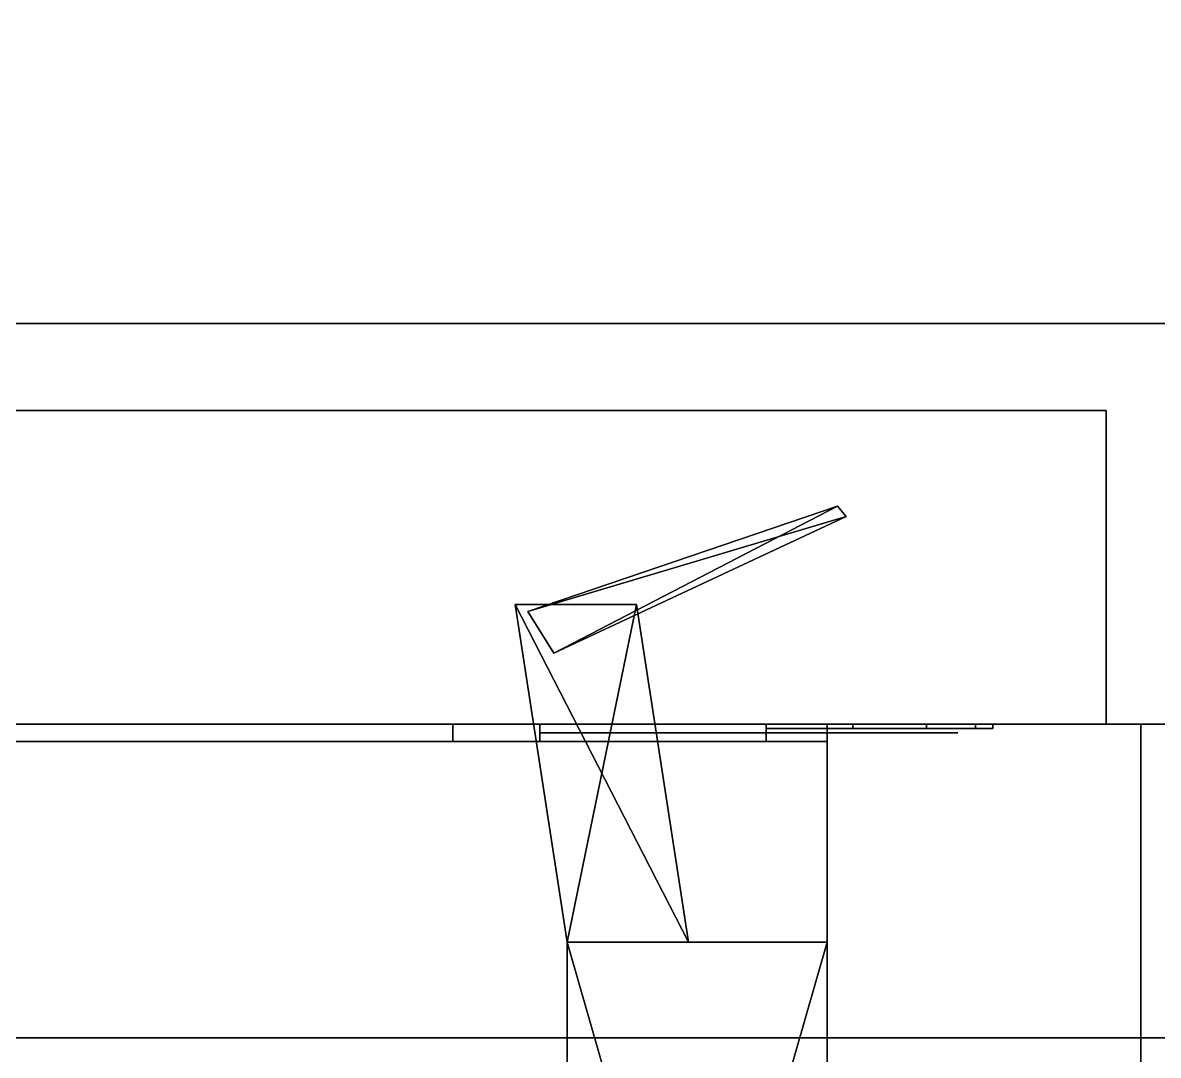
# Model space of a CAD drawing. Extents: x 0 to 4068, y -4475 to 0.
# Drawn here: x 2998.8 to 3064, y -3944 to -3884.8 of the extents above; entities that cross this region are included whole.
import ezdxf

# ---------------------------------------------------------------- set-up
doc = ezdxf.new("R2010")
doc.units = 0
for name, color, linetype in [('LAYER0', 7, 'CONTINUOUS'), ('LAYER108', 7, 'CONTINUOUS'), ('LAYER109', 7, 'CONTINUOUS'), ('LAYER111', 7, 'CONTINUOUS'), ('LAYER142', 28, 'CONTINUOUS'), ('LAYER143', 253, 'CONTINUOUS'), ('LAYER144', 28, 'CONTINUOUS'), ('LAYER145', 253, 'CONTINUOUS'), ('LAYER146', 253, 'CONTINUOUS'), ('LAYER200', 7, 'CONTINUOUS'), ('LAYER264', 7, 'CONTINUOUS'), ('LAYER273', 7, 'CONTINUOUS'), ('LAYER276', 7, 'CONTINUOUS'), ('LAYER304', 28, 'CONTINUOUS'), ('LAYER305', 253, 'CONTINUOUS'), ('LAYER306', 28, 'CONTINUOUS'), ('LAYER307', 253, 'CONTINUOUS'), ('LAYER308', 253, 'CONTINUOUS'), ('LAYER354', 45, 'CONTINUOUS'), ('LAYER358', 253, 'CONTINUOUS'), ('LAYER360', 45, 'CONTINUOUS'), ('LAYER47', 7, 'CONTINUOUS')]:
    doc.layers.add(name, color=color, linetype=linetype)

msp = doc.modelspace()

# ---------------------------------------------------------------- linework, layer by layer
at = {"layer": 'LAYER0', "invisible_edges": 1}
for points in [[(4068, 0), (0, -4475), (0, 0), (4068, 0)], [(4068, -4475, 5), (0, 0, 5), (0, -4475, 5), (4068, -4475, 5)], [(0, 0, 5), (4068, -4475, 5), (4068, 0, 5), (0, 0, 5)], [(0, -4475), (4068, 0), (4068, -4475), (0, -4475)]]:
    msp.add_3dface(points, dxfattribs=at)
at = {"layer": 'LAYER108', "invisible_edges": 1}
for points in [[(3045, -4325, 2364), (2139, -3925, 2364), (2139, -4325, 2364), (3045, -4325, 2364)], [(2139, -3925, 2364), (3045, -4325, 2364), (3045, -3925, 2364), (2139, -3925, 2364)], [(3045, -3925, 2346), (2139, -3925, 2364), (3045, -3925, 2364), (3045, -3925, 2346)], [(2139, -3925, 2364), (3045, -3925, 2346), (2139, -3925, 2346), (2139, -3925, 2364)], [(3045, -3925, 2346), (2139, -4325, 2346), (2139, -3925, 2346), (3045, -3925, 2346)], [(2139, -4325, 2346), (3045, -3925, 2346), (3045, -4325, 2346), (2139, -4325, 2346)], [(3045, -4325, 2364), (3045, -3925, 2346), (3045, -3925, 2364), (3045, -4325, 2364)], [(3045, -3925, 2346), (3045, -4325, 2364), (3045, -4325, 2346), (3045, -3925, 2346)]]:
    msp.add_3dface(points, dxfattribs=at)
at = {"layer": 'LAYER109', "invisible_edges": 1}
for points in [[(2139, -4325, 1706), (3045, -3925, 1706), (3045, -4325, 1706), (2139, -4325, 1706)], [(3045, -3925, 1706), (2139, -4325, 1706), (2139, -3925, 1706), (3045, -3925, 1706)], [(2139, -3925, 1724), (3045, -3925, 1706), (2139, -3925, 1706), (2139, -3925, 1724)], [(3045, -3925, 1706), (2139, -3925, 1724), (3045, -3925, 1724), (3045, -3925, 1706)], [(2139, -3925, 1724), (3045, -4325, 1724), (3045, -3925, 1724), (2139, -3925, 1724)], [(3045, -4325, 1724), (2139, -3925, 1724), (2139, -4325, 1724), (3045, -4325, 1724)], [(3045, -4325, 1724), (3045, -3925, 1706), (3045, -3925, 1724), (3045, -4325, 1724)], [(3045, -3925, 1706), (3045, -4325, 1724), (3045, -4325, 1706), (3045, -3925, 1706)]]:
    msp.add_3dface(points, dxfattribs=at)
at = {"layer": 'LAYER111', "invisible_edges": 1}
for points in [[(3045, -4325, 2365), (3045, -3925, 1705), (3045, -4325, 1705), (3045, -4325, 2365)], [(3045, -3925, 1705), (3045, -4325, 2365), (3045, -3925, 2365), (3045, -3925, 1705)], [(3063, -4325, 1705), (3045, -3925, 1705), (3063, -3925, 1705), (3063, -4325, 1705)], [(3045, -3925, 1705), (3063, -4325, 1705), (3045, -4325, 1705), (3045, -3925, 1705)], [(3063, -3925, 2365), (3045, -3925, 1705), (3045, -3925, 2365), (3063, -3925, 2365)], [(3045, -3925, 1705), (3063, -3925, 2365), (3063, -3925, 1705), (3045, -3925, 1705)], [(3045, -4325, 2365), (3063, -3925, 2365), (3045, -3925, 2365), (3045, -4325, 2365)], [(3063, -3925, 2365), (3045, -4325, 2365), (3063, -4325, 2365), (3063, -3925, 2365)], [(3063, -3925, 2365), (3063, -4325, 1705), (3063, -3925, 1705), (3063, -3925, 2365)], [(3063, -4325, 1705), (3063, -3925, 2365), (3063, -4325, 2365), (3063, -4325, 1705)]]:
    msp.add_3dface(points, dxfattribs=at)
at = {"layer": 'LAYER142'}
for points in [[(3023.5, -3926, 1829), (3023.5, -3925, 1829), (3023.5, -3926, 1829)], [(3041.5, -3926, 1787), (3041.5, -3925, 1787), (3023.5, -3925, 1787), (3023.5, -3926, 1787)], [(3023.5, -3925, 1787), (3023.5, -3925, 1829), (3023.5, -3926, 1829), (3023.5, -3926, 1787)], [(3041.5, -3926, 1829), (3041.5, -3925, 1829), (3023.5, -3925, 1829), (3023.5, -3926, 1829)], [(3023.5, -3925, 1787), (3041.5, -3925, 1787), (3041.5, -3925, 1829), (3023.5, -3925, 1829)], [(3028.5, -3925, 1799), (3028.5, -3925, 1817), (3028.5, -3925, 1799)], [(3028.5, -3926, 1799), (3028.5, -3925, 1799), (3028.5, -3925, 1817), (3028.5, -3926, 1817)], [(3028.5, -3926, 1799), (3028.5, -3925, 1799), (3041.5, -3925, 1799), (3041.5, -3926, 1799)], [(3028.5, -3926, 1817), (3028.5, -3925, 1817), (3041.5, -3925, 1817), (3041.5, -3926, 1817)], [(3041.5, -3925, 1799), (3041.5, -3925, 1787), (3041.5, -3925, 1799)], [(3041.5, -3925, 1817), (3041.5, -3925, 1829), (3041.5, -3925, 1817)], [(3041.5, -3926, 1799), (3041.5, -3925, 1799), (3041.5, -3925, 1787), (3041.5, -3926, 1787)], [(3041.5, -3926, 1817), (3041.5, -3925, 1817), (3041.5, -3925, 1829), (3041.5, -3926, 1829)], [(3023.5, -3926, 1787), (3041.5, -3926, 1787), (3041.5, -3926, 1787), (3023.5, -3926, 1787)], [(3023.5, -3926, 1829), (3041.5, -3926, 1829), (3041.5, -3926, 1829), (3023.5, -3926, 1829)]]:
    msp.add_3dface(points, dxfattribs=at)
for points, invisible_edges in [([(3041.5, -3925.5, 1817), (3041.5, -3925.5, 1799), (3028.5, -3925.5, 1799), (3028.5, -3925.5, 1817)], 1), ([(3041.5, -3925.25, 1795), (3046.475, -3925.25, 1795.99), (3045.5, -3925.25, 1802.5), (3041.5, -3925.25, 1799)], 2), ([(3046.475, -3925.25, 1820.01), (3041.5, -3925.25, 1821), (3041.5, -3925.25, 1817), (3045.5, -3925.25, 1813.5)], 8), ([(3045.709, -3925.5, 1813.317), (3045.5, -3925.5, 1802.5), (3041.5, -3925.5, 1799), (3041.5, -3925.5, 1817)], 5), ([(3046.475, -3925.25, 1795.99), (3050.692, -3925.25, 1798.808), (3049, -3925.25, 1802.5), (3045.5, -3925.25, 1802.5)], 10), ([(3050.692, -3925.25, 1817.192), (3046.475, -3925.25, 1820.01), (3045.5, -3925.25, 1813.5), (3049, -3925.25, 1813.5)], 10), ([(3052.5, -3925.5, 1813.5), (3052.5, -3925.5, 1802.5), (3045.5, -3925.5, 1802.5), (3045.709, -3925.5, 1813.317)], 4), ([(3050.692, -3925.25, 1798.808), (3053.51, -3925.25, 1803.025), (3052.5, -3925.25, 1802.5), (3049, -3925.25, 1802.5)], 10), ([(3053.51, -3925.25, 1812.975), (3050.692, -3925.25, 1817.192), (3049, -3925.25, 1813.5), (3052.5, -3925.25, 1813.5)], 10), ([(3053.51, -3925.25, 1803.025), (3054.5, -3925.25, 1808), (3052.5, -3925.25, 1808), (3052.5, -3925.25, 1802.5)], 10), ([(3054.5, -3925.25, 1808), (3053.51, -3925.25, 1812.975), (3052.5, -3925.25, 1813.5), (3052.5, -3925.25, 1808)], 10), ([(3023.5, -3926, 1829), (3023.5, -3926, 1787), (3028.5, -3926, 1799), (3028.5, -3926, 1817)], 10), ([(3023.5, -3926, 1787), (3028.5, -3926, 1799), (3041.5, -3926, 1799), (3041.5, -3926, 1787)], 1), ([(3023.5, -3926, 1829), (3028.5, -3926, 1817), (3041.5, -3926, 1817), (3041.5, -3926, 1829)], 1)]:
    msp.add_3dface(points, dxfattribs=dict(at, invisible_edges=invisible_edges))
at = {"layer": 'LAYER143'}
for points in [[(3027.818, -3918.544, 1802.348), (3045.591, -3912.5, 1802.348), (3029.308, -3920.925, 1802.348), (3027.818, -3918.544, 1802.348)], [(3045.591, -3912.5, 1813.652), (3027.818, -3918.544, 1813.652), (3046.082, -3913.077, 1813.652), (3045.591, -3912.5, 1813.652)], [(3027.818, -3918.544, 1802.348), (3045.591, -3912.5, 1813.652), (3045.591, -3912.5, 1802.348), (3027.818, -3918.544, 1802.348)], [(3027.818, -3918.544, 1813.652), (3045.591, -3912.5, 1813.652), (3027.818, -3918.544, 1802.348), (3027.818, -3918.544, 1813.652)], [(3029.308, -3920.925, 1802.348), (3045.591, -3912.5, 1802.348), (3046.082, -3913.077, 1802.348), (3029.308, -3920.925, 1802.348)], [(3046.082, -3913.077, 1813.652), (3027.818, -3918.544, 1813.652), (3029.308, -3920.925, 1813.652), (3046.082, -3913.077, 1813.652)], [(3037.042, -3937.5, 1801.217), (3027.094, -3918.135, 1801.217), (3034.058, -3918.135, 1801.217), (3037.042, -3937.5, 1801.217)], [(3030.079, -3937.5, 1801.217), (3027.094, -3918.135, 1801.217), (3037.042, -3937.5, 1801.217), (3030.079, -3937.5, 1801.217)], [(3027.094, -3918.135, 1814.783), (3030.079, -3937.5, 1814.783), (3034.058, -3918.135, 1814.783), (3027.094, -3918.135, 1814.783)], [(3030.079, -3937.5, 1801.217), (3027.094, -3918.135, 1814.783), (3027.094, -3918.135, 1801.217), (3030.079, -3937.5, 1801.217)], [(3030.079, -3937.5, 1814.783), (3027.094, -3918.135, 1814.783), (3030.079, -3937.5, 1801.217), (3030.079, -3937.5, 1814.783)], [(3034.058, -3918.135, 1814.783), (3030.079, -3937.5, 1814.783), (3037.042, -3937.5, 1814.783), (3034.058, -3918.135, 1814.783)], [(3045, -3989.5, 1801.217), (3030.079, -3937.5, 1801.217), (3045, -3937.5, 1801.217), (3045, -3989.5, 1801.217)], [(3030.079, -3989.5, 1801.217), (3030.079, -3937.5, 1801.217), (3045, -3989.5, 1801.217), (3030.079, -3989.5, 1801.217)], [(3045, -3937.5, 1814.783), (3030.079, -3989.5, 1814.783), (3045, -3989.5, 1814.783), (3045, -3937.5, 1814.783)], [(3030.079, -3937.5, 1814.783), (3030.079, -3989.5, 1814.783), (3045, -3937.5, 1814.783), (3030.079, -3937.5, 1814.783)], [(3030.079, -3989.5, 1801.217), (3030.079, -3937.5, 1814.783), (3030.079, -3937.5, 1801.217), (3030.079, -3989.5, 1801.217)], [(3030.079, -3989.5, 1814.783), (3030.079, -3937.5, 1814.783), (3030.079, -3989.5, 1801.217), (3030.079, -3989.5, 1814.783)]]:
    msp.add_3dface(points, dxfattribs=at)
at = {"layer": 'LAYER144'}
for points in [[(3023.5, -3926, 2283), (3023.5, -3925, 2283), (3023.5, -3926, 2283)], [(3041.5, -3926, 2241), (3041.5, -3925, 2241), (3023.5, -3925, 2241), (3023.5, -3926, 2241)], [(3023.5, -3925, 2241), (3023.5, -3925, 2283), (3023.5, -3926, 2283), (3023.5, -3926, 2241)], [(3041.5, -3926, 2283), (3041.5, -3925, 2283), (3023.5, -3925, 2283), (3023.5, -3926, 2283)], [(3023.5, -3925, 2241), (3041.5, -3925, 2241), (3041.5, -3925, 2283), (3023.5, -3925, 2283)], [(3028.5, -3925, 2253), (3028.5, -3925, 2271), (3028.5, -3925, 2253)], [(3028.5, -3926, 2253), (3028.5, -3925, 2253), (3028.5, -3925, 2271), (3028.5, -3926, 2271)], [(3028.5, -3926, 2253), (3028.5, -3925, 2253), (3041.5, -3925, 2253), (3041.5, -3926, 2253)], [(3028.5, -3926, 2271), (3028.5, -3925, 2271), (3041.5, -3925, 2271), (3041.5, -3926, 2271)], [(3041.5, -3925, 2253), (3041.5, -3925, 2241), (3041.5, -3925, 2253)], [(3041.5, -3925, 2271), (3041.5, -3925, 2283), (3041.5, -3925, 2271)], [(3041.5, -3926, 2253), (3041.5, -3925, 2253), (3041.5, -3925, 2241), (3041.5, -3926, 2241)], [(3041.5, -3926, 2271), (3041.5, -3925, 2271), (3041.5, -3925, 2283), (3041.5, -3926, 2283)], [(3023.5, -3926, 2241), (3041.5, -3926, 2241), (3041.5, -3926, 2241), (3023.5, -3926, 2241)], [(3023.5, -3926, 2283), (3041.5, -3926, 2283), (3041.5, -3926, 2283), (3023.5, -3926, 2283)]]:
    msp.add_3dface(points, dxfattribs=at)
for points, invisible_edges in [([(3041.5, -3925.5, 2271), (3041.5, -3925.5, 2253), (3028.5, -3925.5, 2253), (3028.5, -3925.5, 2271)], 1), ([(3041.5, -3925.25, 2249), (3046.475, -3925.25, 2249.99), (3045.5, -3925.25, 2256.5), (3041.5, -3925.25, 2253)], 2), ([(3046.475, -3925.25, 2274.01), (3041.5, -3925.25, 2275), (3041.5, -3925.25, 2271), (3045.5, -3925.25, 2267.5)], 8), ([(3045.709, -3925.5, 2267.317), (3045.5, -3925.5, 2256.5), (3041.5, -3925.5, 2253), (3041.5, -3925.5, 2271)], 5), ([(3046.475, -3925.25, 2249.99), (3050.692, -3925.25, 2252.808), (3049, -3925.25, 2256.5), (3045.5, -3925.25, 2256.5)], 10), ([(3050.692, -3925.25, 2271.192), (3046.475, -3925.25, 2274.01), (3045.5, -3925.25, 2267.5), (3049, -3925.25, 2267.5)], 10), ([(3052.5, -3925.5, 2267.5), (3052.5, -3925.5, 2256.5), (3045.5, -3925.5, 2256.5), (3045.709, -3925.5, 2267.317)], 4), ([(3050.692, -3925.25, 2252.808), (3053.51, -3925.25, 2257.025), (3052.5, -3925.25, 2256.5), (3049, -3925.25, 2256.5)], 10), ([(3053.51, -3925.25, 2266.975), (3050.692, -3925.25, 2271.192), (3049, -3925.25, 2267.5), (3052.5, -3925.25, 2267.5)], 10), ([(3053.51, -3925.25, 2257.025), (3054.5, -3925.25, 2262), (3052.5, -3925.25, 2262), (3052.5, -3925.25, 2256.5)], 10), ([(3054.5, -3925.25, 2262), (3053.51, -3925.25, 2266.975), (3052.5, -3925.25, 2267.5), (3052.5, -3925.25, 2262)], 10), ([(3023.5, -3926, 2283), (3023.5, -3926, 2241), (3028.5, -3926, 2253), (3028.5, -3926, 2271)], 10), ([(3023.5, -3926, 2241), (3028.5, -3926, 2253), (3041.5, -3926, 2253), (3041.5, -3926, 2241)], 1), ([(3023.5, -3926, 2283), (3028.5, -3926, 2271), (3041.5, -3926, 2271), (3041.5, -3926, 2283)], 1)]:
    msp.add_3dface(points, dxfattribs=dict(at, invisible_edges=invisible_edges))
at = {"layer": 'LAYER145'}
for points in [[(3027.818, -3918.544, 2256.348), (3045.591, -3912.5, 2256.348), (3029.308, -3920.925, 2256.348), (3027.818, -3918.544, 2256.348)], [(3045.591, -3912.5, 2267.652), (3027.818, -3918.544, 2267.652), (3046.082, -3913.077, 2267.652), (3045.591, -3912.5, 2267.652)], [(3027.818, -3918.544, 2256.348), (3045.591, -3912.5, 2267.652), (3045.591, -3912.5, 2256.348), (3027.818, -3918.544, 2256.348)], [(3027.818, -3918.544, 2267.652), (3045.591, -3912.5, 2267.652), (3027.818, -3918.544, 2256.348), (3027.818, -3918.544, 2267.652)], [(3029.308, -3920.925, 2256.348), (3045.591, -3912.5, 2256.348), (3046.082, -3913.077, 2256.348), (3029.308, -3920.925, 2256.348)], [(3046.082, -3913.077, 2267.652), (3027.818, -3918.544, 2267.652), (3029.308, -3920.925, 2267.652), (3046.082, -3913.077, 2267.652)], [(3037.042, -3937.5, 2255.217), (3027.094, -3918.135, 2255.217), (3034.058, -3918.135, 2255.217), (3037.042, -3937.5, 2255.217)], [(3030.079, -3937.5, 2255.217), (3027.094, -3918.135, 2255.217), (3037.042, -3937.5, 2255.217), (3030.079, -3937.5, 2255.217)], [(3027.094, -3918.135, 2268.783), (3030.079, -3937.5, 2268.783), (3034.058, -3918.135, 2268.783), (3027.094, -3918.135, 2268.783)], [(3030.079, -3937.5, 2255.217), (3027.094, -3918.135, 2268.783), (3027.094, -3918.135, 2255.217), (3030.079, -3937.5, 2255.217)], [(3030.079, -3937.5, 2268.783), (3027.094, -3918.135, 2268.783), (3030.079, -3937.5, 2255.217), (3030.079, -3937.5, 2268.783)], [(3034.058, -3918.135, 2268.783), (3030.079, -3937.5, 2268.783), (3037.042, -3937.5, 2268.783), (3034.058, -3918.135, 2268.783)], [(3045, -3989.5, 2255.217), (3030.079, -3937.5, 2255.217), (3045, -3937.5, 2255.217), (3045, -3989.5, 2255.217)], [(3030.079, -3989.5, 2255.217), (3030.079, -3937.5, 2255.217), (3045, -3989.5, 2255.217), (3030.079, -3989.5, 2255.217)], [(3045, -3937.5, 2268.783), (3030.079, -3989.5, 2268.783), (3045, -3989.5, 2268.783), (3045, -3937.5, 2268.783)], [(3030.079, -3937.5, 2268.783), (3030.079, -3989.5, 2268.783), (3045, -3937.5, 2268.783), (3030.079, -3937.5, 2268.783)], [(3030.079, -3989.5, 2255.217), (3030.079, -3937.5, 2268.783), (3030.079, -3937.5, 2255.217), (3030.079, -3989.5, 2255.217)], [(3030.079, -3989.5, 2268.783), (3030.079, -3937.5, 2268.783), (3030.079, -3989.5, 2255.217), (3030.079, -3989.5, 2268.783)]]:
    msp.add_3dface(points, dxfattribs=at)
at = {"layer": 'LAYER146', "invisible_edges": 1}
for points in [[(2593.5, -3925, 1708), (3061, -3907, 1708), (3061, -3925, 1708), (2593.5, -3925, 1708)], [(3061, -3907, 1708), (2593.5, -3925, 1708), (2593.5, -3907, 1708), (3061, -3907, 1708)], [(2593.5, -3907, 2362), (3061, -3925, 2362), (3061, -3907, 2362), (2593.5, -3907, 2362)], [(3061, -3925, 2362), (2593.5, -3907, 2362), (2593.5, -3925, 2362), (3061, -3925, 2362)], [(3061, -3907, 1708), (2593.5, -3907, 2362), (3061, -3907, 2362), (3061, -3907, 1708)], [(2593.5, -3907, 2362), (3061, -3907, 1708), (2593.5, -3907, 1708), (2593.5, -3907, 2362)], [(3061, -3907, 1708), (3061, -3925, 2362), (3061, -3925, 1708), (3061, -3907, 1708)], [(3061, -3925, 2362), (3061, -3907, 1708), (3061, -3907, 2362), (3061, -3925, 2362)], [(2593.5, -3925, 1708), (3061, -3925, 2362), (2593.5, -3925, 2362), (2593.5, -3925, 1708)], [(3061, -3925, 2362), (2593.5, -3925, 1708), (3061, -3925, 1708), (3061, -3925, 2362)]]:
    msp.add_3dface(points, dxfattribs=at)
at = {"layer": 'LAYER200', "invisible_edges": 1}
for points in [[(3081, -4325, 155), (3063, -3925, 155), (3081, -3925, 155), (3081, -4325, 155)], [(3063, -3925, 155), (3081, -4325, 155), (3063, -4325, 155), (3063, -3925, 155)], [(3063, -3925, 155), (3081, -3925, 880), (3081, -3925, 155), (3063, -3925, 155)], [(3081, -3925, 880), (3063, -3925, 155), (3063, -3925, 880), (3081, -3925, 880)], [(3063, -4325, 880), (3081, -3925, 880), (3063, -3925, 880), (3063, -4325, 880)], [(3081, -3925, 880), (3063, -4325, 880), (3081, -4325, 880), (3081, -3925, 880)], [(3063, -3925, 155), (3063, -4325, 880), (3063, -3925, 880), (3063, -3925, 155)], [(3063, -4325, 880), (3063, -3925, 155), (3063, -4325, 155), (3063, -4325, 880)]]:
    msp.add_3dface(points, dxfattribs=at)
at = {"layer": 'LAYER264', "invisible_edges": 1}
for points in [[(2139, -4325, 156), (3045, -3925, 156), (3045, -4325, 156), (2139, -4325, 156)], [(3045, -3925, 156), (2139, -4325, 156), (2139, -3925, 156), (3045, -3925, 156)], [(2139, -3925, 174), (3045, -3925, 156), (2139, -3925, 156), (2139, -3925, 174)], [(3045, -3925, 156), (2139, -3925, 174), (3045, -3925, 174), (3045, -3925, 156)], [(2139, -3925, 174), (3045, -4325, 174), (3045, -3925, 174), (2139, -3925, 174)], [(3045, -4325, 174), (2139, -3925, 174), (2139, -4325, 174), (3045, -4325, 174)], [(3045, -4325, 174), (3045, -3925, 156), (3045, -3925, 174), (3045, -4325, 174)], [(3045, -3925, 156), (3045, -4325, 174), (3045, -4325, 156), (3045, -3925, 156)]]:
    msp.add_3dface(points, dxfattribs=at)
at = {"layer": 'LAYER273', "invisible_edges": 1}
for points in [[(3045, -4325, 880), (3045, -3925, 155), (3045, -4325, 155), (3045, -4325, 880)], [(3045, -3925, 155), (3045, -4325, 880), (3045, -3925, 880), (3045, -3925, 155)], [(3063, -4325, 155), (3045, -3925, 155), (3063, -3925, 155), (3063, -4325, 155)], [(3045, -3925, 155), (3063, -4325, 155), (3045, -4325, 155), (3045, -3925, 155)], [(3063, -3925, 880), (3045, -3925, 155), (3045, -3925, 880), (3063, -3925, 880)], [(3045, -3925, 155), (3063, -3925, 880), (3063, -3925, 155), (3045, -3925, 155)], [(3045, -4325, 880), (3063, -3925, 880), (3045, -3925, 880), (3045, -4325, 880)], [(3063, -3925, 880), (3045, -4325, 880), (3063, -4325, 880), (3063, -3925, 880)], [(3063, -3925, 880), (3063, -4325, 155), (3063, -3925, 155), (3063, -3925, 880)], [(3063, -4325, 155), (3063, -3925, 880), (3063, -4325, 880), (3063, -4325, 155)]]:
    msp.add_3dface(points, dxfattribs=at)
at = {"layer": 'LAYER276', "invisible_edges": 1}
for points in [[(2139, -4006, 861.5), (3045, -3926, 861.5), (3045, -4006, 861.5), (2139, -4006, 861.5)], [(3045, -3926, 861.5), (2139, -4006, 861.5), (2139, -3926, 861.5), (3045, -3926, 861.5)], [(2139, -3926, 879.5), (3045, -3926, 861.5), (2139, -3926, 861.5), (2139, -3926, 879.5)], [(3045, -3926, 861.5), (2139, -3926, 879.5), (3045, -3926, 879.5), (3045, -3926, 861.5)], [(2139, -3926, 879.5), (3045, -4006, 879.5), (3045, -3926, 879.5), (2139, -3926, 879.5)], [(3045, -4006, 879.5), (2139, -3926, 879.5), (2139, -4006, 879.5), (3045, -4006, 879.5)], [(3045, -4006, 879.5), (3045, -3926, 861.5), (3045, -3926, 879.5), (3045, -4006, 879.5)], [(3045, -3926, 861.5), (3045, -4006, 879.5), (3045, -4006, 861.5), (3045, -3926, 861.5)]]:
    msp.add_3dface(points, dxfattribs=at)
at = {"layer": 'LAYER304'}
for points in [[(3023.5, -3926, 279), (3023.5, -3925, 279), (3023.5, -3926, 279)], [(3041.5, -3926, 237), (3041.5, -3925, 237), (3023.5, -3925, 237), (3023.5, -3926, 237)], [(3023.5, -3925, 237), (3023.5, -3925, 279), (3023.5, -3926, 279), (3023.5, -3926, 237)], [(3041.5, -3926, 279), (3041.5, -3925, 279), (3023.5, -3925, 279), (3023.5, -3926, 279)], [(3023.5, -3925, 237), (3041.5, -3925, 237), (3041.5, -3925, 279), (3023.5, -3925, 279)], [(3028.5, -3925, 249), (3028.5, -3925, 267), (3028.5, -3925, 249)], [(3028.5, -3926, 249), (3028.5, -3925, 249), (3028.5, -3925, 267), (3028.5, -3926, 267)], [(3028.5, -3926, 249), (3028.5, -3925, 249), (3041.5, -3925, 249), (3041.5, -3926, 249)], [(3028.5, -3926, 267), (3028.5, -3925, 267), (3041.5, -3925, 267), (3041.5, -3926, 267)], [(3041.5, -3925, 249), (3041.5, -3925, 237), (3041.5, -3925, 249)], [(3041.5, -3925, 267), (3041.5, -3925, 279), (3041.5, -3925, 267)], [(3041.5, -3926, 249), (3041.5, -3925, 249), (3041.5, -3925, 237), (3041.5, -3926, 237)], [(3041.5, -3926, 267), (3041.5, -3925, 267), (3041.5, -3925, 279), (3041.5, -3926, 279)], [(3023.5, -3926, 237), (3041.5, -3926, 237), (3041.5, -3926, 237), (3023.5, -3926, 237)], [(3023.5, -3926, 279), (3041.5, -3926, 279), (3041.5, -3926, 279), (3023.5, -3926, 279)]]:
    msp.add_3dface(points, dxfattribs=at)
for points, invisible_edges in [([(3041.5, -3925.5, 267), (3041.5, -3925.5, 249), (3028.5, -3925.5, 249), (3028.5, -3925.5, 267)], 1), ([(3041.5, -3925.25, 245), (3046.475, -3925.25, 245.99), (3045.5, -3925.25, 252.5), (3041.5, -3925.25, 249)], 2), ([(3046.475, -3925.25, 270.01), (3041.5, -3925.25, 271), (3041.5, -3925.25, 267), (3045.5, -3925.25, 263.5)], 8), ([(3045.709, -3925.5, 263.317), (3045.5, -3925.5, 252.5), (3041.5, -3925.5, 249), (3041.5, -3925.5, 267)], 5), ([(3046.475, -3925.25, 245.99), (3050.692, -3925.25, 248.808), (3049, -3925.25, 252.5), (3045.5, -3925.25, 252.5)], 10), ([(3050.692, -3925.25, 267.192), (3046.475, -3925.25, 270.01), (3045.5, -3925.25, 263.5), (3049, -3925.25, 263.5)], 10), ([(3052.5, -3925.5, 263.5), (3052.5, -3925.5, 252.5), (3045.5, -3925.5, 252.5), (3045.709, -3925.5, 263.317)], 4), ([(3050.692, -3925.25, 248.808), (3053.51, -3925.25, 253.025), (3052.5, -3925.25, 252.5), (3049, -3925.25, 252.5)], 10), ([(3053.51, -3925.25, 262.975), (3050.692, -3925.25, 267.192), (3049, -3925.25, 263.5), (3052.5, -3925.25, 263.5)], 10), ([(3053.51, -3925.25, 253.025), (3054.5, -3925.25, 258), (3052.5, -3925.25, 258), (3052.5, -3925.25, 252.5)], 10), ([(3054.5, -3925.25, 258), (3053.51, -3925.25, 262.975), (3052.5, -3925.25, 263.5), (3052.5, -3925.25, 258)], 10), ([(3023.5, -3926, 279), (3023.5, -3926, 237), (3028.5, -3926, 249), (3028.5, -3926, 267)], 10), ([(3023.5, -3926, 237), (3028.5, -3926, 249), (3041.5, -3926, 249), (3041.5, -3926, 237)], 1), ([(3023.5, -3926, 279), (3028.5, -3926, 267), (3041.5, -3926, 267), (3041.5, -3926, 279)], 1)]:
    msp.add_3dface(points, dxfattribs=dict(at, invisible_edges=invisible_edges))
at = {"layer": 'LAYER305'}
for points in [[(3027.818, -3918.544, 252.348), (3045.591, -3912.5, 252.348), (3029.308, -3920.925, 252.348), (3027.818, -3918.544, 252.348)], [(3045.591, -3912.5, 263.652), (3027.818, -3918.544, 263.652), (3046.082, -3913.077, 263.652), (3045.591, -3912.5, 263.652)], [(3027.818, -3918.544, 252.348), (3045.591, -3912.5, 263.652), (3045.591, -3912.5, 252.348), (3027.818, -3918.544, 252.348)], [(3027.818, -3918.544, 263.652), (3045.591, -3912.5, 263.652), (3027.818, -3918.544, 252.348), (3027.818, -3918.544, 263.652)], [(3029.308, -3920.925, 252.348), (3045.591, -3912.5, 252.348), (3046.082, -3913.077, 252.348), (3029.308, -3920.925, 252.348)], [(3046.082, -3913.077, 263.652), (3027.818, -3918.544, 263.652), (3029.308, -3920.925, 263.652), (3046.082, -3913.077, 263.652)], [(3037.042, -3937.5, 251.217), (3027.094, -3918.135, 251.217), (3034.058, -3918.135, 251.217), (3037.042, -3937.5, 251.217)], [(3030.079, -3937.5, 251.217), (3027.094, -3918.135, 251.217), (3037.042, -3937.5, 251.217), (3030.079, -3937.5, 251.217)], [(3027.094, -3918.135, 264.783), (3030.079, -3937.5, 264.783), (3034.058, -3918.135, 264.783), (3027.094, -3918.135, 264.783)], [(3030.079, -3937.5, 251.217), (3027.094, -3918.135, 264.783), (3027.094, -3918.135, 251.217), (3030.079, -3937.5, 251.217)], [(3030.079, -3937.5, 264.783), (3027.094, -3918.135, 264.783), (3030.079, -3937.5, 251.217), (3030.079, -3937.5, 264.783)], [(3034.058, -3918.135, 264.783), (3030.079, -3937.5, 264.783), (3037.042, -3937.5, 264.783), (3034.058, -3918.135, 264.783)], [(3045, -3989.5, 251.217), (3030.079, -3937.5, 251.217), (3045, -3937.5, 251.217), (3045, -3989.5, 251.217)], [(3030.079, -3989.5, 251.217), (3030.079, -3937.5, 251.217), (3045, -3989.5, 251.217), (3030.079, -3989.5, 251.217)], [(3045, -3937.5, 264.783), (3030.079, -3989.5, 264.783), (3045, -3989.5, 264.783), (3045, -3937.5, 264.783)], [(3030.079, -3937.5, 264.783), (3030.079, -3989.5, 264.783), (3045, -3937.5, 264.783), (3030.079, -3937.5, 264.783)], [(3030.079, -3989.5, 251.217), (3030.079, -3937.5, 264.783), (3030.079, -3937.5, 251.217), (3030.079, -3989.5, 251.217)], [(3030.079, -3989.5, 264.783), (3030.079, -3937.5, 264.783), (3030.079, -3989.5, 251.217), (3030.079, -3989.5, 264.783)]]:
    msp.add_3dface(points, dxfattribs=at)
at = {"layer": 'LAYER306'}
for points in [[(3023.5, -3926, 798), (3023.5, -3925, 798), (3023.5, -3926, 798)], [(3041.5, -3926, 756), (3041.5, -3925, 756), (3023.5, -3925, 756), (3023.5, -3926, 756)], [(3023.5, -3925, 756), (3023.5, -3925, 798), (3023.5, -3926, 798), (3023.5, -3926, 756)], [(3041.5, -3926, 798), (3041.5, -3925, 798), (3023.5, -3925, 798), (3023.5, -3926, 798)], [(3023.5, -3925, 756), (3041.5, -3925, 756), (3041.5, -3925, 798), (3023.5, -3925, 798)], [(3028.5, -3925, 768), (3028.5, -3925, 786), (3028.5, -3925, 768)], [(3028.5, -3926, 768), (3028.5, -3925, 768), (3028.5, -3925, 786), (3028.5, -3926, 786)], [(3028.5, -3926, 768), (3028.5, -3925, 768), (3041.5, -3925, 768), (3041.5, -3926, 768)], [(3028.5, -3926, 786), (3028.5, -3925, 786), (3041.5, -3925, 786), (3041.5, -3926, 786)], [(3041.5, -3925, 768), (3041.5, -3925, 756), (3041.5, -3925, 768)], [(3041.5, -3925, 786), (3041.5, -3925, 798), (3041.5, -3925, 786)], [(3041.5, -3926, 768), (3041.5, -3925, 768), (3041.5, -3925, 756), (3041.5, -3926, 756)], [(3041.5, -3926, 786), (3041.5, -3925, 786), (3041.5, -3925, 798), (3041.5, -3926, 798)], [(3023.5, -3926, 756), (3041.5, -3926, 756), (3041.5, -3926, 756), (3023.5, -3926, 756)], [(3023.5, -3926, 798), (3041.5, -3926, 798), (3041.5, -3926, 798), (3023.5, -3926, 798)]]:
    msp.add_3dface(points, dxfattribs=at)
for points, invisible_edges in [([(3041.5, -3925.5, 786), (3041.5, -3925.5, 768), (3028.5, -3925.5, 768), (3028.5, -3925.5, 786)], 1), ([(3041.5, -3925.25, 764), (3046.475, -3925.25, 764.99), (3045.5, -3925.25, 771.5), (3041.5, -3925.25, 768)], 2), ([(3046.475, -3925.25, 789.01), (3041.5, -3925.25, 790), (3041.5, -3925.25, 786), (3045.5, -3925.25, 782.5)], 8), ([(3045.709, -3925.5, 782.317), (3045.5, -3925.5, 771.5), (3041.5, -3925.5, 768), (3041.5, -3925.5, 786)], 5), ([(3046.475, -3925.25, 764.99), (3050.692, -3925.25, 767.808), (3049, -3925.25, 771.5), (3045.5, -3925.25, 771.5)], 10), ([(3050.692, -3925.25, 786.192), (3046.475, -3925.25, 789.01), (3045.5, -3925.25, 782.5), (3049, -3925.25, 782.5)], 10), ([(3052.5, -3925.5, 782.5), (3052.5, -3925.5, 771.5), (3045.5, -3925.5, 771.5), (3045.709, -3925.5, 782.317)], 4), ([(3050.692, -3925.25, 767.808), (3053.51, -3925.25, 772.025), (3052.5, -3925.25, 771.5), (3049, -3925.25, 771.5)], 10), ([(3053.51, -3925.25, 781.975), (3050.692, -3925.25, 786.192), (3049, -3925.25, 782.5), (3052.5, -3925.25, 782.5)], 10), ([(3053.51, -3925.25, 772.025), (3054.5, -3925.25, 777), (3052.5, -3925.25, 777), (3052.5, -3925.25, 771.5)], 10), ([(3054.5, -3925.25, 777), (3053.51, -3925.25, 781.975), (3052.5, -3925.25, 782.5), (3052.5, -3925.25, 777)], 10), ([(3023.5, -3926, 798), (3023.5, -3926, 756), (3028.5, -3926, 768), (3028.5, -3926, 786)], 10), ([(3023.5, -3926, 756), (3028.5, -3926, 768), (3041.5, -3926, 768), (3041.5, -3926, 756)], 1), ([(3023.5, -3926, 798), (3028.5, -3926, 786), (3041.5, -3926, 786), (3041.5, -3926, 798)], 1)]:
    msp.add_3dface(points, dxfattribs=dict(at, invisible_edges=invisible_edges))
at = {"layer": 'LAYER307'}
for points in [[(3027.818, -3918.544, 771.348), (3045.591, -3912.5, 771.348), (3029.308, -3920.925, 771.348), (3027.818, -3918.544, 771.348)], [(3045.591, -3912.5, 782.652), (3027.818, -3918.544, 782.652), (3046.082, -3913.077, 782.652), (3045.591, -3912.5, 782.652)], [(3027.818, -3918.544, 771.348), (3045.591, -3912.5, 782.652), (3045.591, -3912.5, 771.348), (3027.818, -3918.544, 771.348)], [(3027.818, -3918.544, 782.652), (3045.591, -3912.5, 782.652), (3027.818, -3918.544, 771.348), (3027.818, -3918.544, 782.652)], [(3029.308, -3920.925, 771.348), (3045.591, -3912.5, 771.348), (3046.082, -3913.077, 771.348), (3029.308, -3920.925, 771.348)], [(3046.082, -3913.077, 782.652), (3027.818, -3918.544, 782.652), (3029.308, -3920.925, 782.652), (3046.082, -3913.077, 782.652)], [(3037.042, -3937.5, 770.217), (3027.094, -3918.135, 770.217), (3034.058, -3918.135, 770.217), (3037.042, -3937.5, 770.217)], [(3030.079, -3937.5, 770.217), (3027.094, -3918.135, 770.217), (3037.042, -3937.5, 770.217), (3030.079, -3937.5, 770.217)], [(3027.094, -3918.135, 783.783), (3030.079, -3937.5, 783.783), (3034.058, -3918.135, 783.783), (3027.094, -3918.135, 783.783)], [(3030.079, -3937.5, 770.217), (3027.094, -3918.135, 783.783), (3027.094, -3918.135, 770.217), (3030.079, -3937.5, 770.217)], [(3030.079, -3937.5, 783.783), (3027.094, -3918.135, 783.783), (3030.079, -3937.5, 770.217), (3030.079, -3937.5, 783.783)], [(3034.058, -3918.135, 783.783), (3030.079, -3937.5, 783.783), (3037.042, -3937.5, 783.783), (3034.058, -3918.135, 783.783)], [(3045, -3989.5, 770.217), (3030.079, -3937.5, 770.217), (3045, -3937.5, 770.217), (3045, -3989.5, 770.217)], [(3030.079, -3989.5, 770.217), (3030.079, -3937.5, 770.217), (3045, -3989.5, 770.217), (3030.079, -3989.5, 770.217)], [(3045, -3937.5, 783.783), (3030.079, -3989.5, 783.783), (3045, -3989.5, 783.783), (3045, -3937.5, 783.783)], [(3030.079, -3937.5, 783.783), (3030.079, -3989.5, 783.783), (3045, -3937.5, 783.783), (3030.079, -3937.5, 783.783)], [(3030.079, -3989.5, 770.217), (3030.079, -3937.5, 783.783), (3030.079, -3937.5, 770.217), (3030.079, -3989.5, 770.217)], [(3030.079, -3989.5, 783.783), (3030.079, -3937.5, 783.783), (3030.079, -3989.5, 770.217), (3030.079, -3989.5, 783.783)]]:
    msp.add_3dface(points, dxfattribs=at)
at = {"layer": 'LAYER308', "invisible_edges": 1}
for points in [[(2593.5, -3925, 158), (3061, -3907, 158), (3061, -3925, 158), (2593.5, -3925, 158)], [(3061, -3907, 158), (2593.5, -3925, 158), (2593.5, -3907, 158), (3061, -3907, 158)], [(2593.5, -3907, 877), (3061, -3925, 877), (3061, -3907, 877), (2593.5, -3907, 877)], [(3061, -3925, 877), (2593.5, -3907, 877), (2593.5, -3925, 877), (3061, -3925, 877)], [(3061, -3907, 158), (2593.5, -3907, 877), (3061, -3907, 877), (3061, -3907, 158)], [(2593.5, -3907, 877), (3061, -3907, 158), (2593.5, -3907, 158), (2593.5, -3907, 877)], [(3061, -3907, 158), (3061, -3925, 877), (3061, -3925, 158), (3061, -3907, 158)], [(3061, -3925, 877), (3061, -3907, 158), (3061, -3907, 877), (3061, -3925, 877)], [(2593.5, -3925, 158), (3061, -3925, 877), (2593.5, -3925, 877), (2593.5, -3925, 158)], [(3061, -3925, 877), (2593.5, -3925, 158), (3061, -3925, 158), (3061, -3925, 877)]]:
    msp.add_3dface(points, dxfattribs=at)
at = {"layer": 'LAYER354', "invisible_edges": 1}
for points in [[(1176, -4325, 880), (3495, -3902, 880), (3495, -4325, 880), (1176, -4325, 880)], [(3495, -3902, 880), (1176, -4325, 880), (1176, -3902, 880), (3495, -3902, 880)], [(1176, -3902, 898), (3495, -3902, 880), (1176, -3902, 880), (1176, -3902, 898)], [(3495, -3902, 880), (1176, -3902, 898), (3495, -3902, 898), (3495, -3902, 880)], [(1176, -3902, 898), (3495, -4325, 898), (3495, -3902, 898), (1176, -3902, 898)], [(3495, -4325, 898), (1176, -3902, 898), (1176, -4325, 898), (3495, -4325, 898)]]:
    msp.add_3dface(points, dxfattribs=at)
at = {"layer": 'LAYER358', "invisible_edges": 1}
for points in [[(1179, -3925, 2365), (3536, -3943, 2365), (1179, -3943, 2365), (1179, -3925, 2365)], [(3536, -3943, 2365), (1179, -3925, 2365), (3536, -3925, 2365), (3536, -3943, 2365)], [(3536, -3925, 2425), (1179, -3943, 2425), (3536, -3943, 2425), (3536, -3925, 2425)], [(1179, -3943, 2425), (3536, -3925, 2425), (1179, -3925, 2425), (1179, -3943, 2425)], [(1179, -3925, 2365), (3536, -3925, 2425), (3536, -3925, 2365), (1179, -3925, 2365)], [(3536, -3925, 2425), (1179, -3925, 2365), (1179, -3925, 2425), (3536, -3925, 2425)], [(1179, -3943, 2425), (3536, -3943, 2365), (3536, -3943, 2425), (1179, -3943, 2425)], [(3536, -3943, 2365), (1179, -3943, 2425), (1179, -3943, 2365), (3536, -3943, 2365)]]:
    msp.add_3dface(points, dxfattribs=at)
at = {"layer": 'LAYER360', "invisible_edges": 1}
for points in [[(1176, -3902, 1705), (3495, -4325, 1705), (3495, -3902, 1705), (1176, -3902, 1705)], [(3495, -4325, 1705), (1176, -3902, 1705), (1176, -4325, 1705), (3495, -4325, 1705)], [(3495, -3902, 1687), (1176, -3902, 1705), (3495, -3902, 1705), (3495, -3902, 1687)], [(1176, -3902, 1705), (3495, -3902, 1687), (1176, -3902, 1687), (1176, -3902, 1705)], [(1176, -4325, 1687), (3495, -3902, 1687), (3495, -4325, 1687), (1176, -4325, 1687)], [(3495, -3902, 1687), (1176, -4325, 1687), (1176, -3902, 1687), (3495, -3902, 1687)]]:
    msp.add_3dface(points, dxfattribs=at)
at = {"layer": 'LAYER47', "invisible_edges": 1}
for points in [[(3081, -4325, 1705), (3063, -3925, 1705), (3081, -3925, 1705), (3081, -4325, 1705)], [(3063, -3925, 1705), (3081, -4325, 1705), (3063, -4325, 1705), (3063, -3925, 1705)], [(3063, -3925, 1705), (3081, -3925, 2365), (3081, -3925, 1705), (3063, -3925, 1705)], [(3081, -3925, 2365), (3063, -3925, 1705), (3063, -3925, 2365), (3081, -3925, 2365)], [(3063, -4325, 2365), (3081, -3925, 2365), (3063, -3925, 2365), (3063, -4325, 2365)], [(3081, -3925, 2365), (3063, -4325, 2365), (3081, -4325, 2365), (3081, -3925, 2365)], [(3063, -3925, 1705), (3063, -4325, 2365), (3063, -3925, 2365), (3063, -3925, 1705)], [(3063, -4325, 2365), (3063, -3925, 1705), (3063, -4325, 1705), (3063, -4325, 2365)]]:
    msp.add_3dface(points, dxfattribs=at)

# ---------------------------------------------------------------- meshes
at = {"layer": 'LAYER142'}
mesh = msp.add_polymesh((2, 9), dxfattribs=at)
for k, corner in enumerate([(3041.5, -3925.25, 1795), (3046.475, -3925.25, 1795.99), (3050.692, -3925.25, 1798.808), (3053.51, -3925.25, 1803.025), (3054.5, -3925.25, 1808), (3053.51, -3925.25, 1812.975), (3050.692, -3925.25, 1817.192), (3046.475, -3925.25, 1820.01), (3041.5, -3925.25, 1821), (3041.5, -3925, 1795), (3046.475, -3925, 1795.99), (3050.692, -3925, 1798.808), (3053.51, -3925, 1803.025), (3054.5, -3925, 1808), (3053.51, -3925, 1812.975), (3050.692, -3925, 1817.192), (3046.475, -3925, 1820.01), (3041.5, -3925, 1821)]):
    mesh.set_mesh_vertex(divmod(k, 9), corner)
at = {"layer": 'LAYER144'}
mesh = msp.add_polymesh((2, 9), dxfattribs=at)
for k, corner in enumerate([(3041.5, -3925.25, 2249), (3046.475, -3925.25, 2249.99), (3050.692, -3925.25, 2252.808), (3053.51, -3925.25, 2257.025), (3054.5, -3925.25, 2262), (3053.51, -3925.25, 2266.975), (3050.692, -3925.25, 2271.192), (3046.475, -3925.25, 2274.01), (3041.5, -3925.25, 2275), (3041.5, -3925, 2249), (3046.475, -3925, 2249.99), (3050.692, -3925, 2252.808), (3053.51, -3925, 2257.025), (3054.5, -3925, 2262), (3053.51, -3925, 2266.975), (3050.692, -3925, 2271.192), (3046.475, -3925, 2274.01), (3041.5, -3925, 2275)]):
    mesh.set_mesh_vertex(divmod(k, 9), corner)
at = {"layer": 'LAYER304'}
mesh = msp.add_polymesh((2, 9), dxfattribs=at)
for k, corner in enumerate([(3041.5, -3925.25, 245), (3046.475, -3925.25, 245.99), (3050.692, -3925.25, 248.808), (3053.51, -3925.25, 253.025), (3054.5, -3925.25, 258), (3053.51, -3925.25, 262.975), (3050.692, -3925.25, 267.192), (3046.475, -3925.25, 270.01), (3041.5, -3925.25, 271), (3041.5, -3925, 245), (3046.475, -3925, 245.99), (3050.692, -3925, 248.808), (3053.51, -3925, 253.025), (3054.5, -3925, 258), (3053.51, -3925, 262.975), (3050.692, -3925, 267.192), (3046.475, -3925, 270.01), (3041.5, -3925, 271)]):
    mesh.set_mesh_vertex(divmod(k, 9), corner)
at = {"layer": 'LAYER306'}
mesh = msp.add_polymesh((2, 9), dxfattribs=at)
for k, corner in enumerate([(3041.5, -3925.25, 764), (3046.475, -3925.25, 764.99), (3050.692, -3925.25, 767.808), (3053.51, -3925.25, 772.025), (3054.5, -3925.25, 777), (3053.51, -3925.25, 781.975), (3050.692, -3925.25, 786.192), (3046.475, -3925.25, 789.01), (3041.5, -3925.25, 790), (3041.5, -3925, 764), (3046.475, -3925, 764.99), (3050.692, -3925, 767.808), (3053.51, -3925, 772.025), (3054.5, -3925, 777), (3053.51, -3925, 781.975), (3050.692, -3925, 786.192), (3046.475, -3925, 789.01), (3041.5, -3925, 790)]):
    mesh.set_mesh_vertex(divmod(k, 9), corner)

doc.saveas('drawing.dxf')
